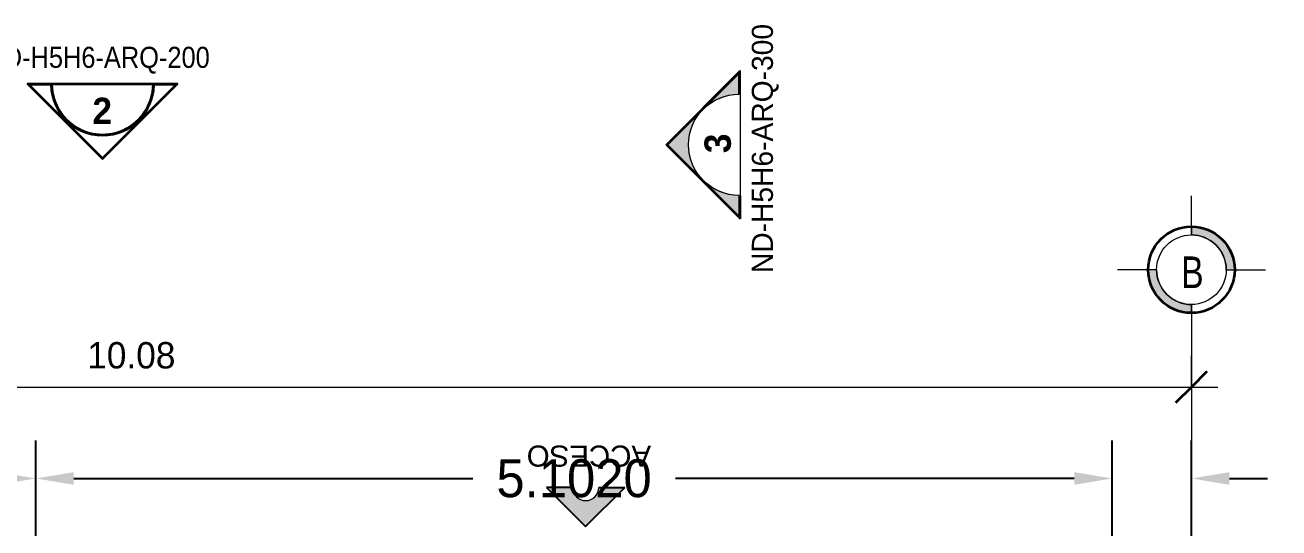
# Model space of a CAD drawing. Header units: metres. Extents: x 1.9 to 30.6, y -0.8 to 18.8.
# Drawn here: x 21.56 to 27.51, y 16.37 to 18.75 of the extents above; entities that cross this region are included whole.
import ezdxf

# ---------------------------------------------------------------- set-up
doc = ezdxf.new("R2010")
doc.units = ezdxf.units.M
doc.linetypes.add('Dash dot', pattern=[1.05, 0.5, -0.25, 0.05, -0.25])
for name, color, linetype, lineweight in [('A-BURBUJA EJES', 7, 'Continuous', 18), ('A-CORTES', 7, 'Continuous', 18), ('A-COTAS GENERALES', 7, 'Continuous', 18), ('A-COTAS GENERALES-50', 7, 'Continuous', 18), ('A-EJES', 7, 'Continuous', 18), ('A-SIMBOLOGIA', 7, 'Continuous', 18)]:
    doc.layers.add(name, color=color, linetype=linetype, lineweight=lineweight)
doc.styles.add('Arial_2', font='arial.ttf', dxfattribs={"height": 0.002})
doc.styles.add('Nirmala UI Semilight_3', font='', dxfattribs={"width": 0.8, "height": 0.1499999999999999})
doc.styles.add('Nirmala UI Semilight_4', font='', dxfattribs={"height": 0.1})
doc.styles.add('Nirmala UI Semilight_5', font='', dxfattribs={"width": 0.9, "height": 0.1})
doc.styles.add('Nirmala UI Semilight_6', font='', dxfattribs={"height": 0.125})
doc.styles.add('Nirmala UI Semilight_B', font='', dxfattribs={"height": 0.1249999999999999})
doc.styles.get('Nirmala UI Semilight_3').set_extended_font_data('Nirmala UI Semilight')
doc.styles.get('Nirmala UI Semilight_4').set_extended_font_data('Nirmala UI Semilight')
doc.styles.get('Nirmala UI Semilight_5').set_extended_font_data('Nirmala UI Semilight')
doc.styles.get('Nirmala UI Semilight_6').set_extended_font_data('Nirmala UI Semilight')
doc.styles.get('Nirmala UI Semilight_B').set_extended_font_data('Nirmala UI Semilight', bold=True)
doc.dimstyles.new('COTAS_GENERALES_2_50_MM', dxfattribs={"dimscale": 0.3048, "dimtxt": 0.1309204931972789, "dimasz": 0.4921259581926052, "dimexe": 0.4921259581926052, "dimexo": 0.625, "dimgap": 0.1640419947506562, "dimtad": 3, "dimrnd": 0.01, "dimtxsty": 'Nirmala UI Semilight_6', "dimblk1": 'OBLIQUE', "dimblk2": 'OBLIQUE', "dimsah": 1, "dimcen": 2.5, "dimdle": 0.4101049868766405, "dimazin": 3, "dimtfac": 1, "dimtix": 1, "dimtmove": 0, "dimatfit": 3, "dimfxl": 0.3937007874015747, "dimfxlon": 1, "dimtvp": 1, "dimtfill": 1, "dimarcsym": 2})
doc.dimstyles.get("Standard").update_dxf_attribs({"dimtxt": 2.5, "dimasz": 2.5, "dimexe": 1.25, "dimexo": 0.625, "dimtad": 1, "dimtxsty": 'Standard', "dimcen": 2.5, "dimazin": 3, "dimtfac": 1, "dimtmove": 0, "dimatfit": 3})

# ---------------------------------------------------------------- blocks, each defined once
blk = doc.blocks.new('Sección - SimbologiaCortes-GMI-R25-261526-N_P_T_')
at = {"layer": 'A-CORTES', "lineweight": 9, "true_color": 0xe3e3e3}
h = blk.add_hatch(color=254, dxfattribs=at)
edge = h.paths.add_edge_path()
edge.add_line((0.0007882250993908, 0), (-0.0012, 0))
edge.add_arc((-0.006, 0), 0.0048, 359.9999999999996, 404.9999999999998)
edge.add_line((-0.0026058874503046, 0.0033941125496954), (0.0007882250993908, 0))
at = {"layer": 'A-SIMBOLOGIA', "lineweight": 9, "true_color": 0xe3e3e3}
h = blk.add_hatch(color=254, dxfattribs=at)
edge = h.paths.add_edge_path()
edge.add_arc((-0.006, 0), 0.0048, 7.188e-13, 179.9999999999999)
edge.add_line((-0.0108, 0), (-0.0127883776872814, 0))
edge.add_line((-0.0127883776872814, 0), (-0.006, 0.0067883776872815))
edge.add_line((-0.006, 0.0067883776872815), (0.0007883776872814, 0))
edge.add_line((0.0007883776872814, 0), (-0.0012, 0))
h = blk.add_hatch(color=254, dxfattribs=at)
edge = h.paths.add_edge_path()
edge.add_line((-0.0127882250993908, 1e-16), (-0.0093941125496954, 0.0033941125496955))
edge.add_arc((-0.006, 0), 0.0048, 134.9999999999997, 179.9999999999994)
edge.add_line((-0.0108, 1e-16), (-0.0127882250993908, 1e-16))
at = {"layer": 'A-SIMBOLOGIA', "lineweight": 25}
for p, q in [((-0.006, 0.0069296464556282), (-0.0130296464556281, -0.0001)), ((-0.006, 0.0067882250993909), (-0.0127882250993908, 0)), ((-0.006, 0.0069296464556282), (0.0010296464556281, -0.0001)), ((-0.006, 0.0067882250993909), (0.0007882250993908, 0)), ((-0.0108, 0), (-0.0127882250993908, 0)), ((-0.0012000000000001, 0), (0.0007882250993908, 0)), ((-0.0107989582202807, -0.0001), (-0.0130296464556281, -0.0001)), ((-0.0012010417797193, -0.0001), (0.0010296464556281, -0.0001))]:
    blk.add_line(p, q, dxfattribs=at)
at = {"layer": 'A-SIMBOLOGIA', "lineweight": 9}
for p, q in [((-0.006, 0.0067883776872815), (-0.0127883776872814, 0)), ((0.0007883776872814, 0), (-0.006, 0.0067883776872815)), ((-0.0093941125496954, 0.0033941125496955), (-0.0127882250993908, 1e-16)), ((0.0007882250993908, 0), (-0.0026058874503046, 0.0033941125496954)), ((-0.0127882250993908, 1e-16), (-0.0108, 1e-16)), ((-0.0012, 0), (0.0007882250993908, 0))]:
    blk.add_line(p, q, dxfattribs=at)
at = {"layer": 'A-SIMBOLOGIA'}
for p, q in [((-0.0127883776872814, 0), (-0.0108, 0)), ((-0.0012, 0), (0.0007883776872814, 0)), ((-0.0109148850319541, -0.0001), (-0.0012, -0.0001))]:
    blk.add_line(p, q, dxfattribs=at)
at = {"layer": 'A-SIMBOLOGIA', "lineweight": 9}
for start, end in [(7.188e-13, 179.9999999999999), (134.9999999999997, 179.9999999999994), (359.9999999999996, 44.99999999999978)]:
    blk.add_arc((-0.006, 0), 0.0048, start, end, dxfattribs=at)
blk = doc.blocks.new('Rejilla - SimbologiaBurbujasEjes-R25-261702-N_P_T_')
at = {"layer": 'A-BURBUJA EJES', "lineweight": 9, "true_color": 0xf8f8f8}
h = blk.add_hatch(color=7, dxfattribs=at)
edge = h.paths.add_edge_path()
edge.add_line((0.0041, 0), (0.0033, 0))
edge.add_arc((0, 0), 0.0033, 359.9999999999992, 450.0000000000002)
edge.add_line((0, 0.0033), (0, 0.0041))
edge.add_arc((0, 0), 0.0041, -7.958078640513122e-13, 90.00000000000023, ccw=False)
h = blk.add_hatch(color=7, dxfattribs=at)
edge = h.paths.add_edge_path()
edge.add_arc((0, 0), 0.0041, 180, 270.00000000000006, ccw=False)
edge.add_line((-0.0041, 0), (-0.0033, 0))
edge.add_arc((0, 0), 0.0033, 179.9999999999999, 270.0000000000002)
edge.add_line((0, -0.0033), (0, -0.0041))
at = {"layer": 'A-SIMBOLOGIA', "color": 253, "lineweight": 9, "true_color": 0xaaaaaa}
for p, q in [((1e-16, 0.0033), (1e-16, 0.0070125)), ((-0.0033, 0), (-0.0070125, 0)), ((0.0033, -4e-16), (0.0070125, -4e-16)), ((-3e-16, -0.0033), (-2e-16, -0.0070125))]:
    blk.add_line(p, q, dxfattribs=at)
at = {"layer": 'A-SIMBOLOGIA', "color": 253, "true_color": 0xaaaaaa}
for p, q in [((0, 0.0041), (0, 0.0033)), ((-0.0033, 0), (-0.0041, 0)), ((0.0033, 0), (0.0041, 0)), ((0, -0.0041), (0, -0.0033))]:
    blk.add_line(p, q, dxfattribs=at)
at = {"layer": 'A-SIMBOLOGIA', "color": 253, "lineweight": 35, "true_color": 0xaaaaaa}
blk.add_circle((0, 0), 0.0041, dxfattribs=at)
at = {"layer": 'A-SIMBOLOGIA', "color": 253, "true_color": 0xaaaaaa}
blk.add_circle((0, 0), 0.0033, dxfattribs=at)
for radius, start, end in [(0.0041, 359.9999999999988, 89.99999999999984), (0.0033, 359.9999999999992, 90.00000000000018), (0.0041, 179.9999999999996, 269.9999999999997), (0.0033, 179.9999999999999, 270.0000000000002)]:
    blk.add_arc((0, 0), radius, start, end, dxfattribs=at)
blk = doc.blocks.new('DIMBLOCK1-N_P_T_')
at = {"layer": 'A-COTAS GENERALES-50', "transparency": 16777216}
for p, q in [((17.01595410450364, 17.03444974343983), (17.01595410450364, 17.18444973549693)), ((27.09285795747924, 17.03444974343983), (27.09285795747924, 17.18444973549693)), ((16.89095410450364, 17.03444974343983), (27.21785795747924, 17.03444974343983)), ((17.01595410450364, 17.03444974343983), (17.01595410450364, 16.91444974343983)), ((27.09285795747924, 17.03444974343983), (27.09285795747924, 16.91444974343983))]:
    blk.add_line(p, q, dxfattribs=at)
at = {"layer": 'A-COTAS GENERALES-50', "lineweight": 35, "transparency": 16777216}
for p, q in [((17.01595410450364, 17.03444974343983), (17.09095410053219, 17.10944973946838)), ((27.09285795747924, 17.03444974343983), (27.16785795350779, 17.10944973946838)), ((17.01595410450364, 17.03444974343983), (16.94095410847508, 16.95944974741127)), ((27.09285795747924, 17.03444974343983), (27.01785796145069, 16.95944974741127))]:
    blk.add_line(p, q, dxfattribs=at)
at = {"layer": 'A-COTAS GENERALES-50', "color": 0, "transparency": 16777216, "insert": (21.85921547749732, 17.24753570509722), "char_height": 0.125, "width": 0.4684573283858998, "attachment_point": 1, "line_spacing_factor": 1.142578849721706, "style": 'Nirmala UI Semilight_6', "bg_fill": 3, "box_fill_scale": 1.25, "bg_fill_color": 9, "bg_fill_true_color": 13158600, "bg_fill_transparency": 0}
blk.add_mtext('10.08', dxfattribs=at)
blk = doc.blocks.new('_Oblique')
at = {"color": 0, "linetype": 'ByBlock', "lineweight": -2}
blk.add_line((-0.5, -0.5), (0.5, 0.5), dxfattribs=at)
blk = doc.blocks.new('Alzado - Tipo 1-1507910-N_P_T_')
at = {"layer": 'A-SIMBOLOGIA', "lineweight": 35}
blk.add_line((-0.0048, 0), (0.0048, 0), dxfattribs=at)
blk = doc.blocks.new('Alzado - ALZADOS-257906-N_P_T_')
at = {"layer": 'A-SIMBOLOGIA', "lineweight": 25}
for p, q in [((-0.0071563636363637, 0), (0, 0.0071563636363637)), ((0, 0.0071563636363637), (-0.0071563636363637, 0)), ((0, 0.0071563636363637), (0.0071563636363636, 0)), ((0.0071563636363636, 0), (0, 0.0071563636363637)), ((0, 0.0070149422801263), (-0.0069149422801263, 0.0001000000000001)), ((0.0069149422801263, 0.0001), (0, 0.0070149422801263)), ((-0.0048, 0), (-0.0071563636363637, 0)), ((-0.0071563636363636, 1e-16), (-0.0048, 0)), ((-0.0069149422801263, 0.0001000000000001), (-0.0048989794855664, 0.0001)), ((0.0048, 0), (0.0071563636363636, 0)), ((0.0048989794855664, 0.0001), (0.0069149422801263, 0.0001))]:
    blk.add_line(p, q, dxfattribs=at)
for radius, start, end in [(0.0049, 1.169382805614136, 178.8306171943854), (0.0048, 359.999999999999, 179.9999999999992), (0.0048, 1.59e-13, 179.9999999999995)]:
    blk.add_arc((0, 0), radius, start, end, dxfattribs=at)
blk = doc.blocks.new('Acesso Principal - Acesso Principal-1509691-N_P_T_')
at = {"layer": 'A-SIMBOLOGIA'}
h = blk.add_hatch(color=256, dxfattribs=at)
edge = h.paths.add_edge_path()
edge.add_line((-0.0037002160699178, -0.0055552040334194), (0, -0.0018549879635016))
edge.add_line((0, -0.0018549879635016), (0.0037002160699178, -0.0055552040334194))
edge.add_line((0.0037002160699178, -0.0055552040334194), (0.0012334053566392, -0.0055552040334193))
edge.add_arc((0, -0.0055552040334194), 0.0012334053566393, 6.934e-13, 180.0000000000005)
edge.add_line((-0.0012334053566393, -0.0055552040334194), (-0.0037002160699178, -0.0055552040334194))
for p, q in [((0, -0.0018549879635016), (-0.0037002160699178, -0.0055552040334194)), ((0.0037002160699178, -0.0055552040334194), (0, -0.0018549879635016)), ((-0.0037002160699178, -0.0055552040334194), (-0.0012334053566393, -0.0055552040334194)), ((0.0012334053566392, -0.0055552040334193), (0.0037002160699178, -0.0055552040334194))]:
    blk.add_line(p, q, dxfattribs=at)
at = {"layer": 'A-SIMBOLOGIA', "lineweight": 25}
for p, q in [((0, -0.0018549879635016), (-0.0037002160699178, -0.0055552040334194)), ((0.0037002160699178, -0.0055552040334194), (0, -0.0018549879635016)), ((-0.0012334053566393, -0.0055552040334193), (-0.0037002160699178, -0.0055552040334194)), ((0.0012334053566392, -0.0055552040334193), (0.0037002160699178, -0.0055552040334194))]:
    blk.add_line(p, q, dxfattribs=at)
at = {"layer": 'A-SIMBOLOGIA'}
for start, end in [(6.934e-13, 180.0000000000005), (7.188e-13, 180.0000000000001)]:
    blk.add_arc((0, -0.0055552040334194), 0.0012334053566393, start, end, dxfattribs=at)
at = {"layer": 'A-SIMBOLOGIA', "insert": (-0.0062091566468778, -0.0075468439773244), "char_height": 0.002, "width": 0.01515189375, "attachment_point": 1, "style": 'Arial_2', "bg_fill": 3, "box_fill_scale": 1.25, "bg_fill_color": 9, "bg_fill_true_color": 13158600, "bg_fill_transparency": 0}
blk.add_mtext('ACCESO ', dxfattribs=at)
blk = doc.blocks.new('*D200')
at = {"color": 0, "lineweight": -2, "transparency": 16777216}
for p, q in [((17.01595410450364, 16.0625), (17.01595410450364, 16.78080827078843)), ((21.61586795747908, 16.0625), (21.61586795747908, 16.78080827078843)), ((17.19595410450364, 16.60080827078843), (18.77591103099136, 16.60080827078843)), ((21.43586795747908, 16.60080827078843), (19.85591103099135, 16.60080827078843))]:
    blk.add_line(p, q, dxfattribs=at)
at = {"color": 0, "transparency": 16777216}
for points in [[(17.19595410450364, 16.63080827078843), (17.19595410450364, 16.57080827078843), (17.01595410450364, 16.60080827078843)], [(21.43586795747908, 16.63080827078843), (21.43586795747908, 16.57080827078843), (21.61586795747908, 16.60080827078843)]]:
    blk.add_solid(points, dxfattribs=at)
at = {"layer": 'Defpoints', "color": 0, "transparency": 16777216}
for p in [(21.61586795747908, 16.60080827078843), (17.01595410450364, 16), (21.61586795747908, 16)]:
    blk.add_point(p, dxfattribs=at)
at = {"color": 0, "transparency": 16777216, "insert": (19.31591103099136, 16.60080827078843), "char_height": 0.18, "attachment_point": 5}
blk.add_mtext('\\A1;4.5999', dxfattribs=at)
blk = doc.blocks.new('*D201')
at = {"color": 0, "lineweight": -2, "transparency": 16777216}
for p, q in [((21.61586795747908, 16.0625), (21.61586795747908, 16.78080827078843)), ((26.71786795747906, 16.06249999995112), (26.71786795747906, 16.78080827078843)), ((21.79586795747908, 16.60080827078843), (23.68686795747906, 16.60080827078843)), ((26.53786795747906, 16.60080827078843), (24.64686795747907, 16.60080827078843))]:
    blk.add_line(p, q, dxfattribs=at)
at = {"color": 0, "transparency": 16777216}
for points in [[(21.79586795747908, 16.63080827078843), (21.79586795747908, 16.57080827078843), (21.61586795747908, 16.60080827078843)], [(26.53786795747906, 16.63080827078843), (26.53786795747906, 16.57080827078843), (26.71786795747906, 16.60080827078843)]]:
    blk.add_solid(points, dxfattribs=at)
at = {"layer": 'Defpoints', "color": 0, "transparency": 16777216}
for p in [(26.71786795747906, 16.60080827078843), (21.61586795747908, 16), (26.71786795747906, 15.99999999995112)]:
    blk.add_point(p, dxfattribs=at)
at = {"color": 0, "transparency": 16777216, "insert": (24.16686795747907, 16.60080827078843), "char_height": 0.18, "attachment_point": 5}
blk.add_mtext('\\A1;5.1020', dxfattribs=at)
blk = doc.blocks.new('*D202')
at = {"color": 0, "lineweight": -2, "transparency": 16777216}
for p, q in [((26.71786795747906, 16.06250000000187), (26.71786795747906, 16.78080827078843)), ((27.09285795747925, 16.06249999999997), (27.09285795747925, 16.78080827078843)), ((26.53786795747906, 16.60080827078843), (26.35786795747906, 16.60080827078843)), ((27.27285795747925, 16.60080827078843), (27.45285795747925, 16.60080827078843))]:
    blk.add_line(p, q, dxfattribs=at)
at = {"color": 0, "transparency": 16777216}
for points in [[(26.53786795747906, 16.63080827078843), (26.53786795747906, 16.57080827078843), (26.71786795747906, 16.60080827078843)], [(27.27285795747925, 16.63080827078843), (27.27285795747925, 16.57080827078843), (27.09285795747925, 16.60080827078843)]]:
    blk.add_solid(points, dxfattribs=at)
at = {"layer": 'Defpoints', "color": 0, "transparency": 16777216}
for p in [(27.09285795747925, 16.60080827078843), (26.71786795747906, 16.00000000000187), (27.09285795747925, 15.99999999999997)]:
    blk.add_point(p, dxfattribs=at)
at = {"color": 0, "transparency": 16777216, "insert": (27.96285795747925, 16.60080827078843), "char_height": 0.18, "attachment_point": 5}
blk.add_mtext('\\A1;0.3750', dxfattribs=at)

msp = doc.modelspace()

# ---------------------------------------------------------------- linework, layer by layer
at = {"layer": 'A-EJES', "color": 253, "linetype": 'Dash dot', "true_color": 0xaaaaaa}
msp.add_line((27.09285795747926, 17.23999181346564), (27.09285795747924, 8.60833631531713), dxfattribs=at)

# ---------------------------------------------------------------- block references
at = {"layer": 'A-CORTES', "extrusion": (0, 0, -1), "xscale": 49.99999999999998, "yscale": 49.99999999999998, "zscale": 49.99999999999998, "rotation": 270.0000000000003}
msp.add_blockref('Sección - SimbologiaCortes-GMI-R25-261526-N_P_T_', (-24.94938779744225, 17.88316277969019), dxfattribs=at)
at = {"layer": 'A-SIMBOLOGIA', "lineweight": 25, "xscale": 49.99999999999998, "yscale": 49.99999999999998, "zscale": 49.99999999999998, "rotation": 180}
msp.add_blockref('Alzado - ALZADOS-257906-N_P_T_', (21.93182801196612, 18.47243204750144), dxfattribs=at)
at = {"layer": 'A-SIMBOLOGIA', "lineweight": 35, "xscale": 49.99999999999998, "yscale": 49.99999999999998, "zscale": 49.99999999999998}
msp.add_blockref('Alzado - Tipo 1-1507910-N_P_T_', (21.93182801196612, 18.47243204750144), dxfattribs=at)
at = {"layer": 'A-SIMBOLOGIA', "color": 253, "lineweight": 9, "true_color": 0xaaaaaa, "xscale": 49.99999999999998, "yscale": 49.99999999999998, "zscale": 49.99999999999998, "rotation": 180}
msp.add_blockref('Rejilla - SimbologiaBurbujasEjes-R25-261702-N_P_T_', (27.09285795747925, 17.59061681346563), dxfattribs=at)
at = {"layer": 'A-SIMBOLOGIA', "xscale": 50, "yscale": 50, "zscale": 50, "rotation": 180}
msp.add_blockref('Acesso Principal - Acesso Principal-1509691-N_P_T_', (24.22184452606559, 16.27970974025411), dxfattribs=at)

# ---------------------------------------------------------------- texts
at = {"layer": 'A-BURBUJA EJES', "color": 253, "lineweight": 35, "true_color": 0xaaaaaa, "insert": (27.04386535239561, 17.653587895759), "char_height": 0.1499999999999999, "width": 0.1154429999999999, "attachment_point": 1, "style": 'Nirmala UI Semilight_3'}
msp.add_mtext('B', dxfattribs=at)
at = {"layer": 'A-CORTES', "lineweight": 35, "attachment_point": 1, "rotation": 90}
for s, insert, char_height, width, style in [('ND-H5H6-ARQ-300', (25.00936295830006, 17.57458752738052), 0.1, 1.491138749999998, 'Nirmala UI Semilight_4'), ('\\fNirmala UI Semilight|b1|i0|c0|p34|;3', (24.78480615179391, 18.14333752738052), 0.1249999999999999, 0.1122362499999999, 'Nirmala UI Semilight_B')]:
    msp.add_mtext(s, dxfattribs=dict(at, insert=insert, char_height=char_height, width=width, style=style))
at = {"layer": 'A-SIMBOLOGIA', "attachment_point": 1}
for s, insert, char_height, width, style in [('ND-H5H6-ARQ-200', (21.37695918734392, 18.64785106223428), 0.1, 1.342024874999999, 'Nirmala UI Semilight_5'), ('\\fNirmala UI Semilight|b1|i0|c0|p34|;2', (21.88403418734391, 18.40664139923693), 0.1249999999999999, 0.1122362499999999, 'Nirmala UI Semilight_B')]:
    msp.add_mtext(s, dxfattribs=dict(at, insert=insert, char_height=char_height, width=width, style=style))

# ---------------------------------------------------------------- dimensions: what is measured, and where the dimension line sits
at = {"color": 6}
for base, p1, p2, picture, middle in [((21.61586795747908, 16.60080827078843), (17.01595410450364, 16), (21.61586795747908, 16), '*D200', (19.31591103099136, 16.60080827078843)), ((27.09285795747925, 16.60080827078843), (26.71786795747906, 16.00000000000187), (27.09285795747925, 15.99999999999997), '*D202', (27.96285795747925, 16.60080827078843))]:
    dim = msp.add_linear_dim(base=base, p1=p1, p2=p2, dimstyle='Standard', dxfattribs=at)
    dim.commit()
    dim.dimension.update_dxf_attribs({"geometry": picture, "text_midpoint": middle})

# ---------------------------------------------------------------- next in the draw order: dimensions: what is measured, and where the dimension line sits
dim = msp.add_linear_dim(base=(26.71786795747906, 16.60080827078843), p1=(21.61586795747908, 16), p2=(26.71786795747906, 15.99999999995112), dimstyle='Standard', dxfattribs=at)
dim.commit()
dim.dimension.update_dxf_attribs({"geometry": '*D201', "text_midpoint": (24.16686795747907, 16.60080827078843)})
at = {"layer": 'A-COTAS GENERALES'}
dim = msp.add_linear_dim(base=(27.09285795747924, 17.03444974343983), p1=(17.01595410450364, 16.91444974343983), p2=(27.09285795747924, 16.91444974343983), dimstyle='COTAS_GENERALES_2_50_MM', override={"dimfxl": 10.0769038529756}, dxfattribs=at)
dim.commit()
dim.dimension.update_dxf_attribs({"geometry": 'DIMBLOCK1-N_P_T_', "text_midpoint": (22.05440603099144, 17.14939046882754)})

doc.saveas('drawing.dxf')
